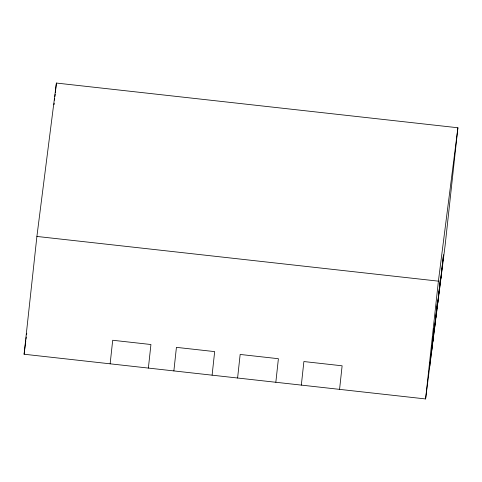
<?xml version="1.0" encoding="UTF-8"?>
<svg xmlns="http://www.w3.org/2000/svg" width="482" height="482" viewBox="0 0 482 482"><rect width="100%" height="100%" fill="white"/><g stroke="black" fill="none" stroke-linecap="round" stroke-linejoin="round"><path stroke-width="0.72" d="M24.1 354.24L36.897 236.445L56.4 83.055L457.9 127.76L445.103 245.555L425.6 398.945L24.1 354.24L25.811 340.792M54.05 104.678L54.213 103.184M54.532 100.202L54.695 98.714M54.942 96.478L55.183 94.237M55.346 92.749L56.4 83.055M110.137 363.82L112.698 340.262L150.932 344.516L148.378 368.079M173.869 370.917L176.424 347.359L214.665 351.613L212.104 375.171M237.596 378.009L240.157 354.451L278.397 358.71L275.837 382.268M301.328 385.106L303.889 361.548L342.124 365.808L339.569 389.366M425.6 398.945L438.397 281.151L457.9 127.76M429.781 366.073L434.198 327.905L431.637 351.468M432.878 341.726L437.294 303.558L434.734 327.121M435.975 317.379L440.391 279.211L437.831 302.774M439.066 293.032L443.482 254.864L440.928 278.421M25.998 339.298L26.287 337.057M26.57 334.815L26.757 333.327M36.897 236.445L438.397 281.151"/></g></svg>
